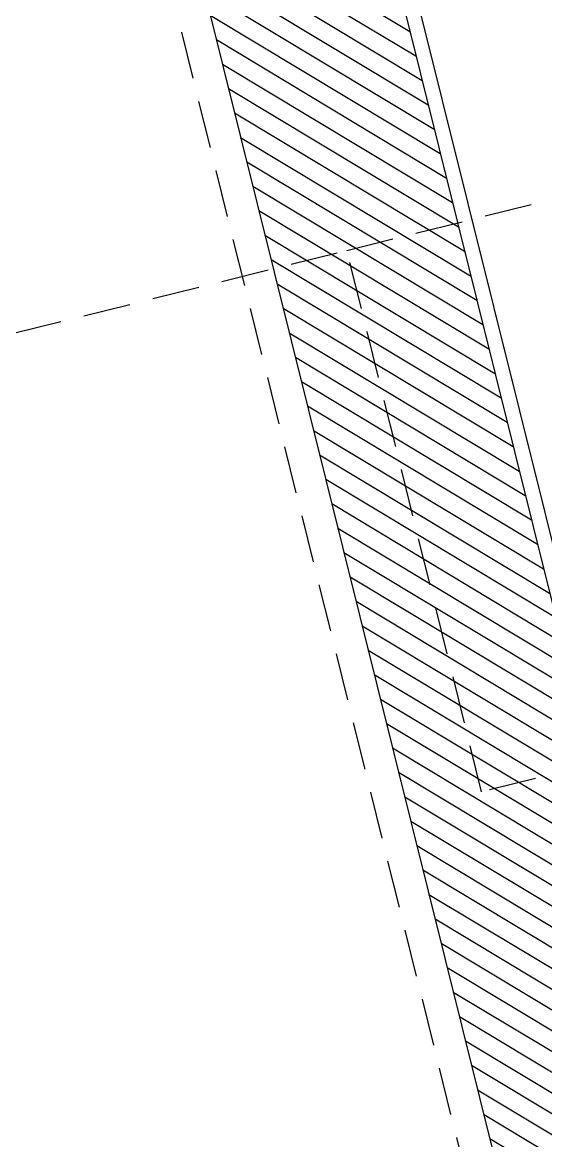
# Model space of a CAD drawing. Header units: inches. Extents: x 252212 to 296477, y 417293 to 492071.
# Drawn here: x 288295 to 288847, y 489330 to 490508 of the extents above; entities that cross this region are included whole.
import ezdxf

# ---------------------------------------------------------------- set-up
doc = ezdxf.new("R2010")
doc.units = ezdxf.units.IN
doc.header["$MEASUREMENT"] = 0
doc.linetypes.add('HIDDEN', pattern=[0.375, 0.25, -0.125])
for name, color, linetype in [('CQ spot detail elevation', 1, 'Continuous'), ('Layer1', 1, 'Continuous'), ('Layer3', 7, 'Continuous'), ('Layer7', 8, 'Continuous')]:
    doc.layers.add(name, color=color, linetype=linetype)

msp = doc.modelspace()

# ---------------------------------------------------------------- hatches: boundary and pattern name
at = {"layer": 'Layer7'}
h = msp.add_hatch(dxfattribs=at)
h.set_pattern_fill('ANSI31,_O', color=8, scale=150, angle=13.97142328298568)
h.set_pattern_definition([(148.9714232829857, (302406.0305908483, 492518.40442259), (9.664978682068442, 16.06706840326393), [])])
h.paths.add_polyline_path([(288405.8047895729, 490867.5653965524), (288599.8870769592, 490915.852740852), (289625.9982495668, 486791.5836102727), (289431.9159621805, 486743.2962659731)])
h.paths.add_polyline_path([(291031.261677543, 491520.7746223935), (291225.3449307464, 491569.0622069868), (292251.4561033541, 487444.7930764076), (292057.3728501507, 487396.5054918143)])

# ---------------------------------------------------------------- linework, layer by layer
at = {"layer": 'CQ spot detail elevation', "color": 3, "linetype": 'HIDDEN', "ltscale": 200, "elevation": 4.706203874198748e-07}
for points in [[(289090.9901131361, 487974.8933868129), (288300.3524720828, 491152.7190489035)], [(287413.922561711, 489963.8109206613), (288637.273793338, 490268.1786345643)]]:
    msp.add_lwpolyline(points, dxfattribs=at)
msp.add_lwpolyline([(288637.273793338, 490268.1786345643), (289567.428066705, 490499.5994419685), (289709.4151092905, 489928.9080857977), (288779.2608359235, 489697.4872783936)], close=True, dxfattribs=at)
at = {"layer": 'Layer1'}
msp.add_line((288614.9324010213, 490919.5959919897, -0.0003494344035008992), (289616.8997813324, 486892.3684880121, -0.0003494344035008992), dxfattribs=at)
at = {"layer": 'Layer3'}
for p, q in [((288345.4453088312, 491110.1694630572, 2.495212225976859e-07), (289480.2035467738, 486549.2130127694, 2.495212225976859e-07)), ((288599.8870769592, 490915.852740852, 2.495212225976859e-07), (289625.9982495668, 486791.5836102727, 2.495212225976859e-07))]:
    msp.add_line(p, q, dxfattribs=at)

doc.saveas('drawing.dxf')
